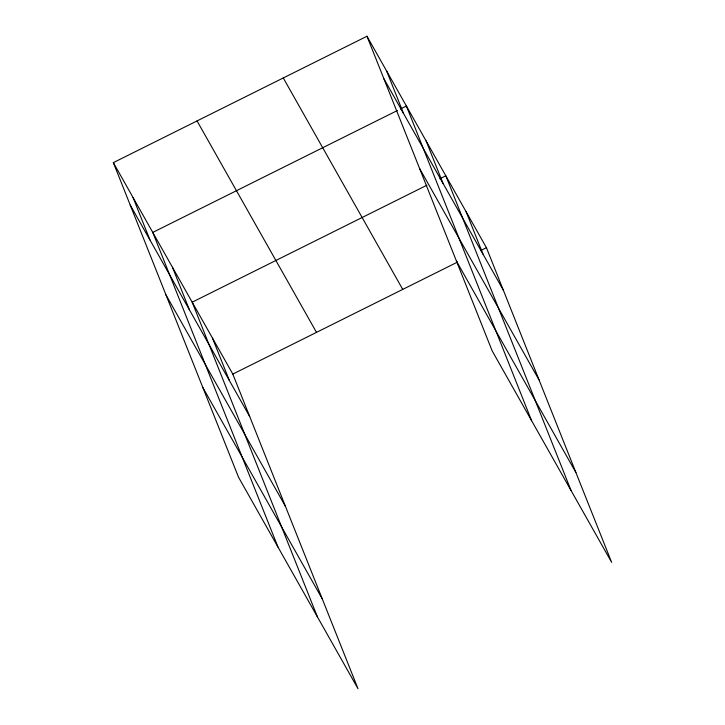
<?xml version="1.0" encoding="UTF-8"?>
<svg xmlns="http://www.w3.org/2000/svg" width="725" height="725" viewBox="0 0 725 725"><rect width="100%" height="100%" fill="white"/><g stroke="black" fill="none" stroke-linecap="round" stroke-linejoin="round"><path stroke-width="1.09" d="M113.345 162.636L232.807 374.082L358.023 688.75L238.57 477.304L113.345 162.636L366.977 36.25L486.43 247.696L611.655 562.364L492.193 350.918L366.977 36.25M397.427 110.499L152.767 232.417L277.983 547.085M400.417 109.004L406.399 106.022L531.615 420.699M426.889 185.238L192.188 302.189L317.405 616.857M439.839 178.785L445.821 175.803L571.037 490.472M232.807 374.082L457.538 262.087M480.457 250.669L486.43 247.696M383.86 78.672L503.313 290.118M419.612 168.517L539.065 379.954M456.442 261.082L575.904 472.519M283.276 77.956L402.737 289.402M197.046 120.93L316.499 332.367M130.228 205.057L249.681 416.503M165.98 294.903L285.442 506.34M202.81 387.467L322.272 598.904M466.13 211.745L483.004 254.167M426.11 140.913L442.993 183.334M386.688 71.141L403.571 113.562M212.498 338.131L229.381 380.553M172.477 267.298L189.361 309.72M133.056 197.526L149.939 239.948"/></g></svg>
